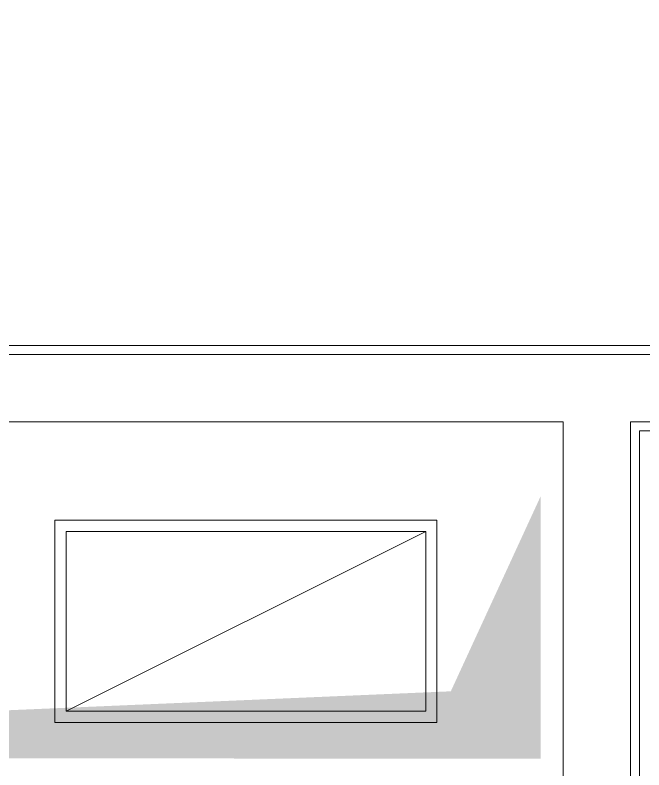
# Model space of a CAD drawing. Extents: x -1417 to 34975, y -245 to 8298.
# Drawn here: x 10258.9 to 10398.8, y 665 to 833.1 of the extents above; entities that cross this region are included whole.
import ezdxf

# ---------------------------------------------------------------- set-up
doc = ezdxf.new("R2010")
doc.units = 0
for name, color, linetype, lineweight in [('00', 9, 'Continuous', 9), ('06D', 9, 'Continuous', 9), ('09D', 9, 'Continuous', 9), ('14', 9, 'Continuous', 9)]:
    doc.layers.add(name, color=color, linetype=linetype, lineweight=lineweight)

msp = doc.modelspace()

# ---------------------------------------------------------------- linework, layer by layer
at = {"layer": '00'}
msp.add_lwpolyline([(9795.84, 662.5), (9795.84, 662.5), (9795.84, 1012.5), (9810.84, 1012.5), (9810.84, 757.5), (10535.84, 757.5), (10535.84, 742.5), (10395.84, 742.5), (10395.84, 662.5), (10380.84, 662.5), (10380.84, 742.5), (9810.84, 742.5), (9810.84, 662.5), (9810.84, 662.5)], dxfattribs=at)
at = {"layer": '06D'}
for points in [[(10267.76, 720.58), (10352.76, 720.58), (10352.76, 675.58), (10267.76, 675.58)], [(10350.26, 678.08), (10270.26, 678.08), (10270.26, 718.08), (10350.26, 718.08)]]:
    msp.add_lwpolyline(points, close=True, dxfattribs=at)
msp.add_lwpolyline([(10350.26, 718.08), (10270.26, 678.08)], dxfattribs=at)
at = {"layer": '09D'}
msp.add_solid([(10375.84, 725.95), (10375.84, 667.5), (10355.84, 682.5), (10010.84, 667.71)], dxfattribs=at)
at = {"layer": '14'}
msp.add_lwpolyline([(9812.84, 759.5), (10537.84, 759.5), (10537.84, 740.5), (10397.84, 740.5), (10397.84, 490.5), (10378.84, 490.5), (10378.84, 620.5), (10378.84, 620.5), (10378.84, 620.5), (9847.84, 620.5)], dxfattribs=at)

doc.saveas('drawing.dxf')
